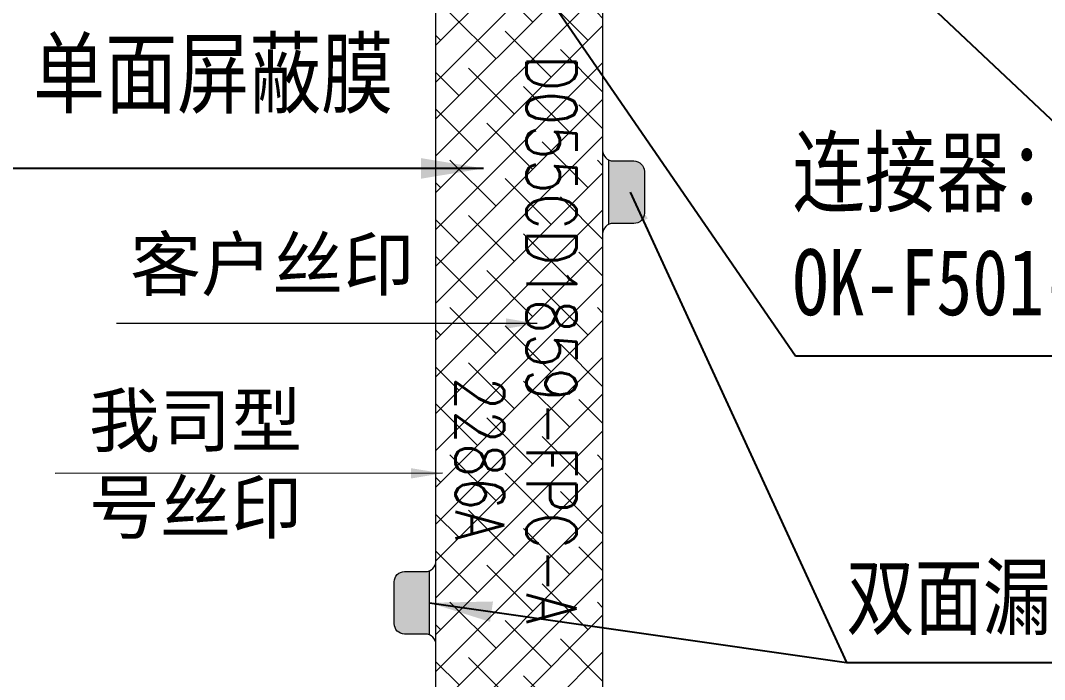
# Model space of a CAD drawing. Header units: inches. Extents: x 4091 to 6273, y -6229 to -5636.
# Drawn here: x 5103.64 to 5152.77, y -5968.31 to -5936.68 of the extents above; entities that cross this region are included whole.
import ezdxf

# ---------------------------------------------------------------- set-up
doc = ezdxf.new("R2010")
doc.units = ezdxf.units.IN
doc.header["$LTSCALE"] = 0.5
doc.header["$MEASUREMENT"] = 0
doc.header["$PDMODE"] = 35
doc.layers.get('0').update_dxf_attribs({"lineweight": 0})
doc.layers.get('Defpoints').update_dxf_attribs({"lineweight": 0})
for name, color, linetype, lineweight in [('FPC', 35, 'Continuous', 0), ('图框', 7, 'Continuous', 25), ('标注', 3, 'Continuous', 13)]:
    doc.layers.add(name, color=color, linetype=linetype, lineweight=lineweight)
doc.styles.add('NOTE', font='romans.shx', dxfattribs={"width": 0.8, "bigfont": 'EXTFONT.shx'})
doc.styles.get("Standard").update_dxf_attribs({"font": ''})
doc.styles.add('txt', font='txt.shx', dxfattribs={"width": 0.8})
doc.styles.add('仿宋', font='', dxfattribs={"height": 2.5})
doc.styles.add('宋体', font='', dxfattribs={"width": 0.8, "height": 3.5})
doc.styles.get('Standard').set_extended_font_data('SimSun')
doc.styles.get('仿宋').set_extended_font_data('FangSong_GB2312')
doc.styles.get('宋体').set_extended_font_data('SimSun')
doc.dimstyles.new('123', dxfattribs={"dimtxt": 1.5, "dimasz": 1.2, "dimexe": 0.5, "dimexo": 0.5, "dimgap": 0.8, "dimtad": 1, "dimdsep": 46, "dimtxsty": 'Standard', "dimcen": 2.5, "dimadec": 0, "dimazin": 0, "dimtp": 0.01, "dimtm": 0.01, "dimtfac": 1, "dimtofl": 0, "dimtmove": 0, "dimatfit": 3, "dimfxl": 1, "dimtolj": 1, "dimtzin": 0, "dimarcsym": 0})
doc.dimstyles.new('LCM-DC', dxfattribs={"dimtxt": 4, "dimasz": 3, "dimexe": 1.25, "dimexo": 2, "dimtad": 1, "dimdsep": 46, "dimtxsty": '宋体', "dimcen": 2.5, "dimclrd": 256, "dimclre": 256, "dimclrt": 256, "dimadec": 0, "dimazin": 0, "dimtfac": 1, "dimtmove": 0, "dimatfit": 3, "dimfxl": 1, "dimarcsym": 0})
doc.dimstyles.new('STANDARD$7', dxfattribs={"dimtxt": 1.5, "dimasz": 1.25, "dimexe": 0.25, "dimexo": 0.25, "dimgap": 0.25, "dimtad": 0, "dimzin": 0, "dimdsep": 46, "dimtxsty": 'NOTE', "dimcen": 0.5, "dimclrd": 256, "dimclre": 5, "dimclrt": 256, "dimadec": 0, "dimazin": 0, "dimtfac": 1, "dimtmove": 0, "dimatfit": 1, "dimfxl": 1, "dimtolj": 1, "dimtzin": 0, "dimarcsym": 0})
doc.dimstyles.new('標注', dxfattribs={"dimscale": 0, "dimtxt": 1.8, "dimasz": 1.5, "dimexe": 0.4, "dimexo": 0.3, "dimgap": 0.35, "dimtad": 0, "dimdsep": 46, "dimtxsty": '仿宋', "dimcen": 0.6, "dimclrd": 3, "dimclre": 3, "dimclrt": 3, "dimazin": 2, "dimtfac": 1, "dimtmove": 0, "dimatfit": 3, "dimfxl": 1, "dimtolj": 1, "dimtzin": 0, "dimlwd": 9, "dimlwe": 9, "dimarcsym": 0})

# ---------------------------------------------------------------- blocks, each defined once
blk = doc.blocks.new('*D66')
at = {"layer": 'Defpoints', "color": 0}
for p in [(5057.083, -5916.646), (5095.524, -5916.646), (5124.617, -5985.556)]:
    blk.add_point(p, dxfattribs=at)
at = {"layer": '标注', "lineweight": -2}
for p, q in [((5093.524, -5916.646), (5055.833, -5916.646)), ((5057.083, -5982.556), (5057.083, -5919.646)), ((5122.617, -5985.556), (5055.833, -5985.556))]:
    blk.add_line(p, q, dxfattribs=at)
at = {"layer": '标注'}
for points in [[(5056.583, -5919.646), (5057.583, -5919.646), (5057.083, -5916.646)], [(5056.583, -5982.556), (5057.583, -5982.556), (5057.083, -5985.556)]]:
    blk.add_solid(points, dxfattribs=at)
at = {"layer": '标注', "insert": (5054.582, -5951.101), "char_height": 3.5, "attachment_point": 5, "rotation": 90, "style": '宋体'}
blk.add_mtext('{\\C1;68.91%%P0.5}', dxfattribs=at)

msp = doc.modelspace()

# ---------------------------------------------------------------- hatches: boundary and pattern name
at = {"linetype": 'Continuous'}
h = msp.add_hatch(dxfattribs=at)
h.set_pattern_fill('ANSI38', color=8, scale=10, style=0)
h.set_pattern_definition([(45, (1446.8451, -1815.2029), (-0.88388348, 0.88388348), []), (135, (1446.8451, -1815.2029), (-2.65165043, 0.88388348), [3.125, -1.875])])
edge = h.paths.add_edge_path()
edge.add_line((5144.2131, -5925.8832), (5148.8789, -5925.8832))
edge.add_line((5148.8789, -5925.8832), (5148.8789, -5931.3326))
edge.add_arc((5147.8789, -5931.3326), 1, -90, 0, ccw=False)
edge.add_line((5147.8789, -5932.3326), (5133.0689, -5932.3326))
edge.add_arc((5133.0689, -5933.8326), 1.5, 90, 180)
edge.add_line((5131.5689, -5933.8326), (5131.5689, -5981.0564))
edge.add_line((5131.5689, -5981.0564), (5123.5689, -5981.0564))
edge.add_line((5123.5689, -5981.0564), (5123.5689, -5933.8326))
edge.add_arc((5122.0689, -5933.8326), 1.5, 0, 90)
edge.add_line((5122.0689, -5932.3326), (5107.1689, -5932.3326))
edge.add_arc((5107.1689, -5931.3326), 1, 180, 270, ccw=False)
edge.add_line((5106.1689, -5931.3326), (5106.1689, -5920.3326))
edge.add_arc((5107.1689, -5920.3326), 1, 90, 180, ccw=False)
edge.add_line((5107.1689, -5919.3326), (5144.2131, -5919.3326))
edge.add_line((5144.2131, -5919.3326), (5144.2131, -5925.8832))
h.paths.add_polyline_path([(5140.2689, -5921.1326), (5140.2689, -5929.1326), (5121.2689, -5929.1326), (5121.2689, -5921.1326)], flags=16)
h.paths.add_polyline_path([(5115.6826, -5922.1381), (5115.6826, -5927.1381), (5110.6826, -5927.1381), (5110.6826, -5922.1381)], flags=16)
h = msp.add_hatch(color=256)
h.set_gradient(color1=(255, 127, 0), color2=(250, 125, 0), one_color=1, tint=0.49)
edge = h.paths.add_edge_path()
edge.add_spline(control_points=[(5133.5689, -5945.9186), (5133.5687, -5945.9349), (5133.5678, -5945.9512), (5133.5661, -5945.9674)], knot_values=[0.9375, 0.9375, 0.9375, 0.9375, 1, 1, 1, 1], degree=3, periodic=0)
edge.add_spline(control_points=[(5133.5661, -5945.9674), (5133.5627, -5945.9999), (5133.5565, -5946.0323), (5133.5471, -5946.0637)], knot_values=[0.8125, 0.8125, 0.8125, 0.8125, 0.9375, 0.9375, 0.9375, 0.9375], degree=3, periodic=0)
edge.add_spline(control_points=[(5133.5471, -5946.0637), (5133.5425, -5946.0794), (5133.5344, -5946.1026), (5133.5245, -5946.125), (5133.521, -5946.1324)], knot_values=[0.71875, 0.71875, 0.71875, 0.71875, 0.78125, 0.8125, 0.8125, 0.8125, 0.8125], degree=3, periodic=0)
edge.add_spline(control_points=[(5133.521, -5946.1324), (5133.514, -5946.1472), (5133.5063, -5946.1617), (5133.4979, -5946.1757)], knot_values=[0.65625, 0.65625, 0.65625, 0.65625, 0.71875, 0.71875, 0.71875, 0.71875], degree=3, periodic=0)
edge.add_spline(control_points=[(5133.4979, -5946.1757), (5133.4937, -5946.1827), (5133.4893, -5946.1896), (5133.4847, -5946.1964)], knot_values=[0.625, 0.625, 0.625, 0.625, 0.65625, 0.65625, 0.65625, 0.65625], degree=3, periodic=0)
edge.add_spline(control_points=[(5133.4847, -5946.1964), (5133.4665, -5946.2236), (5133.4038, -5946.2998), (5133.2655, -5946.393), (5133.1339, -5946.4177), (5133.0689, -5946.4186)], knot_values=[0, 0, 0, 0, 0.125, 0.375, 0.625, 0.625, 0.625, 0.625], degree=3, periodic=0)
edge.add_line((5133.0689, -5946.4186), (5132.0689, -5946.4186))
edge.add_spline(control_points=[(5132.0689, -5946.4186), (5132.0039, -5946.4195), (5131.935, -5946.4325), (5131.8718, -5946.4591), (5131.8689, -5946.4603)], knot_values=[0.7380576, 0.7380576, 0.7380576, 0.7380576, 0.9880576, 1, 1, 1, 1], degree=3, periodic=0)
edge.add_line((5131.8689, -5946.4603), (5131.8689, -5943.3769))
edge.add_spline(control_points=[(5131.8689, -5943.3769), (5131.8718, -5943.3782), (5131.935, -5943.4048), (5132.0039, -5943.4177), (5132.0689, -5943.4186)], knot_values=[0, 0, 0, 0, 0.0119621, 0.2619621, 0.2619621, 0.2619621, 0.2619621], degree=3, periodic=0)
edge.add_line((5132.0689, -5943.4186), (5133.0689, -5943.4186))
edge.add_spline(control_points=[(5133.0689, -5943.4186), (5133.1339, -5943.4195), (5133.2162, -5943.435), (5133.2902, -5943.4699), (5133.3046, -5943.4776)], knot_values=[0.6875, 0.6875, 0.6875, 0.6875, 0.9375, 1, 1, 1, 1], degree=3, periodic=0)
edge.add_spline(control_points=[(5133.3046, -5943.4776), (5133.3191, -5943.4853), (5133.3331, -5943.4937), (5133.3467, -5943.5028)], knot_values=[0.625, 0.625, 0.625, 0.625, 0.6875, 0.6875, 0.6875, 0.6875], degree=3, periodic=0)
edge.add_spline(control_points=[(5133.3467, -5943.5028), (5133.3739, -5943.521), (5133.4502, -5943.5837), (5133.5433, -5943.7221), (5133.568, -5943.8536), (5133.5689, -5943.9186)], knot_values=[0, 0, 0, 0, 0.125, 0.375, 0.625, 0.625, 0.625, 0.625], degree=3, periodic=0)
edge.add_line((5133.5689, -5943.9186), (5133.5689, -5945.9186))
h = msp.add_hatch(color=256)
h.set_gradient(color1=(255, 127, 0), color2=(250, 125, 0), one_color=1, tint=0.49)
edge = h.paths.add_edge_path()
edge.add_spline(control_points=[(5121.5689, -5965.6255), (5121.5692, -5965.6417), (5121.5701, -5965.658), (5121.5718, -5965.6743)], knot_values=[0.9375, 0.9375, 0.9375, 0.9375, 1, 1, 1, 1], degree=3, periodic=0)
edge.add_spline(control_points=[(5121.5718, -5965.6743), (5121.5751, -5965.7068), (5121.5814, -5965.7391), (5121.5907, -5965.7705)], knot_values=[0.8125, 0.8125, 0.8125, 0.8125, 0.9375, 0.9375, 0.9375, 0.9375], degree=3, periodic=0)
edge.add_spline(control_points=[(5121.5907, -5965.7705), (5121.5954, -5965.7862), (5121.6035, -5965.8094), (5121.6134, -5965.8319), (5121.6169, -5965.8393)], knot_values=[0.71875, 0.71875, 0.71875, 0.71875, 0.78125, 0.8125, 0.8125, 0.8125, 0.8125], degree=3, periodic=0)
edge.add_spline(control_points=[(5121.6169, -5965.8393), (5121.6238, -5965.8541), (5121.6315, -5965.8685), (5121.64, -5965.8825)], knot_values=[0.65625, 0.65625, 0.65625, 0.65625, 0.71875, 0.71875, 0.71875, 0.71875], degree=3, periodic=0)
edge.add_spline(control_points=[(5121.64, -5965.8825), (5121.6442, -5965.8896), (5121.6486, -5965.8965), (5121.6531, -5965.9033)], knot_values=[0.625, 0.625, 0.625, 0.625, 0.65625, 0.65625, 0.65625, 0.65625], degree=3, periodic=0)
edge.add_spline(control_points=[(5121.6531, -5965.9033), (5121.6713, -5965.9305), (5121.734, -5966.0067), (5121.8724, -5966.0999), (5122.0039, -5966.1246), (5122.0689, -5966.1255)], knot_values=[0, 0, 0, 0, 0.125, 0.375, 0.625, 0.625, 0.625, 0.625], degree=3, periodic=0)
edge.add_line((5122.0689, -5966.1255), (5123.0689, -5966.1255))
edge.add_spline(control_points=[(5123.0689, -5966.1255), (5123.1339, -5966.1264), (5123.2029, -5966.1393), (5123.266, -5966.1659), (5123.2689, -5966.1672)], knot_values=[0.7380576, 0.7380576, 0.7380576, 0.7380576, 0.9880576, 1, 1, 1, 1], degree=3, periodic=0)
edge.add_line((5123.2689, -5966.1672), (5123.2689, -5963.0838))
edge.add_spline(control_points=[(5123.2689, -5963.0838), (5123.266, -5963.085), (5123.2029, -5963.1116), (5123.1339, -5963.1246), (5123.0689, -5963.1255)], knot_values=[0, 0, 0, 0, 0.0119621, 0.2619621, 0.2619621, 0.2619621, 0.2619621], degree=3, periodic=0)
edge.add_line((5123.0689, -5963.1255), (5122.0689, -5963.1255))
edge.add_spline(control_points=[(5122.0689, -5963.1255), (5122.0039, -5963.1264), (5121.9217, -5963.1418), (5121.8476, -5963.1767), (5121.8332, -5963.1844)], knot_values=[0.6875, 0.6875, 0.6875, 0.6875, 0.9375, 1, 1, 1, 1], degree=3, periodic=0)
edge.add_spline(control_points=[(5121.8332, -5963.1844), (5121.8188, -5963.1921), (5121.8047, -5963.2006), (5121.7911, -5963.2097)], knot_values=[0.625, 0.625, 0.625, 0.625, 0.6875, 0.6875, 0.6875, 0.6875], degree=3, periodic=0)
edge.add_spline(control_points=[(5121.7911, -5963.2097), (5121.7639, -5963.2279), (5121.6877, -5963.2906), (5121.5945, -5963.4289), (5121.5698, -5963.5605), (5121.5689, -5963.6255)], knot_values=[0, 0, 0, 0, 0.125, 0.375, 0.625, 0.625, 0.625, 0.625], degree=3, periodic=0)
edge.add_line((5121.5689, -5963.6255), (5121.5689, -5965.6255))

# ---------------------------------------------------------------- linework, layer by layer
at = {"color": 8, "linetype": 'Continuous'}
msp.add_lwpolyline([(5144.2131, -5925.8832), (5148.8789, -5925.8832), (5148.8789, -5931.3326, -0.4142136), (5147.8789, -5932.3326), (5133.0689, -5932.3326, 0.4142136), (5131.5689, -5933.8326), (5131.5689, -5981.0564), (5123.5689, -5981.0564), (5123.5689, -5933.8326, 0.4142136), (5122.0689, -5932.3326), (5107.1689, -5932.3326, -0.4142136), (5106.1689, -5931.3326), (5106.1689, -5920.3326, -0.4142136), (5107.1689, -5919.3326), (5144.2131, -5919.3326)], format="xyb", close=True, dxfattribs=at)
msp.add_lwpolyline([(5131.5689, -5938.2564), (5131.5689, -5942.9186)], dxfattribs=at)
at = {"layer": 'FPC'}
for points in [[(5123.5689, -5981.0564), (5123.5689, -5966.6255, 0.4142136), (5123.0689, -5966.1255), (5122.0689, -5966.1255, -0.4142136), (5121.5689, -5965.6255), (5121.5689, -5963.6255, -0.4142136), (5122.0689, -5963.1255), (5123.0689, -5963.1255, 0.4142136), (5123.5689, -5962.6255), (5123.5689, -5933.8326, 0.4142136), (5122.0689, -5932.3326), (5107.1689, -5932.3326, -0.4142136), (5106.1689, -5931.3326), (5106.1689, -5920.3326, -0.4142136), (5107.1689, -5919.3326), (5107.4254, -5919.3326, 0.4142136), (5108.4254, -5918.3326)], [(5144.6258, -5918.9537, 0.2443869), (5144.4131, -5919.3629), (5144.4131, -5921.4526, 0.4142136), (5145.4131, -5922.4526), (5147.8789, -5922.4526, -0.4142136), (5148.8789, -5923.4526), (5148.8789, -5931.3326, -0.4142136), (5147.8789, -5932.3326), (5133.0689, -5932.3326, 0.4142136), (5131.5689, -5933.8326), (5131.5689, -5942.9186, 0.4142136), (5132.0689, -5943.4186), (5133.0689, -5943.4186, -0.4142136), (5133.5689, -5943.9186), (5133.5689, -5945.9186, -0.4142136), (5133.0689, -5946.4186), (5132.0689, -5946.4186, 0.4142136), (5131.5689, -5946.9186), (5131.5689, -5981.0564, 0.4142136), (5132.0689, -5981.5564), (5132.3189, -5981.5564)]]:
    msp.add_lwpolyline(points, format="xyb", dxfattribs=at)
for points in [[(5131.8689, -5946.4603), (5131.8689, -5943.3769)], [(5123.2689, -5966.1672), (5123.2689, -5963.0838)]]:
    msp.add_lwpolyline(points, dxfattribs=at)

# ---------------------------------------------------------------- texts
at = {"color": 3, "char_height": 3.168, "width": 67.420022, "attachment_point": 1, "style": '宋体'}
for s, insert in [('{\\fSimSun|b0|i0|c134|p2;单面屏蔽膜}', (5104.2413, -5937.6303, 537598706.1485)), ('连接器：\\POK-F501-06325 ', (5140.679, -5942.3712))]:
    msp.add_mtext(s, dxfattribs=dict(at, insert=insert))
at = {"color": 1, "style": 'txt', "width": 0.8, "flags": 8}
for tag, p, height in [('D055CD1859-FPC-A', (5127.9152, -5938.3371), 2.390584), ('2286A', (5124.516, -5953.7855), 2.330819)]:
    msp.add_attdef(tag, p, 'MOD-G240T44TP-586B', height=height, rotation=270, dxfattribs=at)
at = {"layer": '图框', "linetype": 'ByBlock', "insert": (4988.9036, -5955.4494), "char_height": 3.3, "width": 311.508286, "attachment_point": 1, "style": '宋体'}
msp.add_mtext('备注:\\P1.图纸修改标识：\\P2.显示类型: 5.5", TFT LCD\\P3.显示模式: 常规显示黑色\\P4.视角方向: ALL 85/85/85/85(typ)\\P5.工作温度: -20%%DC TO 70%%DC \\P6.存储温度: -30%%DC TO 80%%DC\\P7.显示驱动IC:{\\C6; FL7703N\\P}8.LCM(白色界面):\\P   亮度  (中心点): 400cd/m²(min);450cd/m2(typ)    \\P{\\C7;9.\\fSimSun|b0|i0|c134|p49;\\C256;带“*”尺寸为重点管控尺寸\\fSimSun|b0|i0|c134|p2;\\C7;,重点尺寸CPK管理规范：\\P   公差≤0.05时 CPK≥0.8;0.05≤公差≤0.1时 CPK≥0.9; \\P   公差＞0.1时 CPK≥1.33;}未标注公差默认%%P0.2m{\\fSimSun|b1|i0|c134|p2;m\\fSimSun|b0|i0|c134|p2;\\C7;。} \\P{\\C7;10.建议:TP视窗区域比模组显示区单边大0.3~0.5mm。\\P11.所有材质需符合:RoHS、REACH、无卤环保规范。 \\P}12.平面翘曲度公差:边长L≤50时 翘曲度≤{\\C7;0.1mm; 50＜}边长L≤100时 翘曲度≤{\\C7;0.2m}m{\\C7;;\\P   100＜}边长L≤150时 翘曲度≤{\\C7;0.3m}m;{\\C7;150＜}边长L时 翘曲度≤{\\C7;0.45m}m{\\C7; \\W1;。}', dxfattribs=at)
at = {"layer": '标注', "color": 3, "char_height": 2.5, "attachment_point": 1}
for s, insert, width in [('客户丝印', (5108.8954, -5947.1232), 18.700539), ('我司型号丝印', (5106.9197, -5954.6181), 12.223917)]:
    msp.add_mtext(s, dxfattribs=dict(at, insert=insert, width=width))
at = {"layer": '标注', "insert": (5143.2578, -5966.1857), "char_height": 3, "width": 28.652715, "attachment_point": 7, "style": '宋体'}
msp.add_mtext('双面漏铜GND', dxfattribs=at)

# ---------------------------------------------------------------- dimensions: what is measured, and where the dimension line sits
at = {"layer": '标注'}
dim = msp.add_linear_dim(base=(5057.0829, -5916.6464), p1=(5124.617, -5985.5564), p2=(5095.5242, -5916.6464), angle=90, text='{\\C1;<>%%P0.5}', dimstyle='LCM-DC', override={"dimtfillclr": 256}, dxfattribs=at)
dim.commit()
dim.dimension.update_dxf_attribs({"geometry": '*D66', "text_midpoint": (5054.5815, -5951.1014)})

# ---------------------------------------------------------------- leaders
at = {"layer": 'FPC', "color": 3}
msp.add_leader([(5132.8847, -5944.9186), (5143.2681, -5967.4861)], dimstyle='STANDARD$7', override={"dimtxt": 2.5, "dimasz": 1.5, "dimexe": 0.5, "dimexo": 0.5, "dimgap": 0.8, "dimtad": 0, "dimzin": 8, "dimtxsty": '宋体', "dimcen": 2.5, "dimclrd": 3, "dimfxl": 0.18, "dimarcsym": 1}, dxfattribs=at)
at = {"layer": '标注', "color": 3}
for points, dimstyle, override in [([(5123.8689, -5928.1326), (5140.8131, -5952.7743), (5163.6455, -5952.7743)], '123', {"dimtxt": 2.5, "dimasz": 1.5, "dimgap": 0.8, "dimtad": 0, "dimdec": 3, "dimtxsty": '宋体', "dimtdec": 3, "dimfxl": 0.5, "dimarcsym": 1}), ([(5141.1222, -5930.1326), (5153.6111, -5941.9281), (5192.6489, -5941.9281)], '123', {"dimtxt": 2.5, "dimasz": 1.5, "dimgap": 0.8, "dimtad": 0, "dimdec": 3, "dimtxsty": '宋体', "dimtdec": 3, "dimfxl": 0.5, "dimarcsym": 1}), ([(5128.4295, -5951.2217), (5108.251, -5951.2217)], '標注', {"dimscale": 1, "dimfxl": 0.18, "dimarcsym": 1}), ([(5123.8806, -5958.4105), (5105.3115, -5958.4237)], '標注', {"dimscale": 1, "dimfxl": 0.18, "dimarcsym": 1})]:
    msp.add_leader(points, dimstyle=dimstyle, override=override, dxfattribs=at)
at = {"layer": '标注'}
for points in [[(5125.8583, -5943.7762), (5102.3506, -5943.7762)], [(5123.2689, -5964.6255), (5143.2681, -5967.4861), (5163.381, -5967.4861)]]:
    msp.add_leader(points, dimstyle='LCM-DC', override={"dimtfillclr": 256}, dxfattribs=at)

doc.saveas('drawing.dxf')
